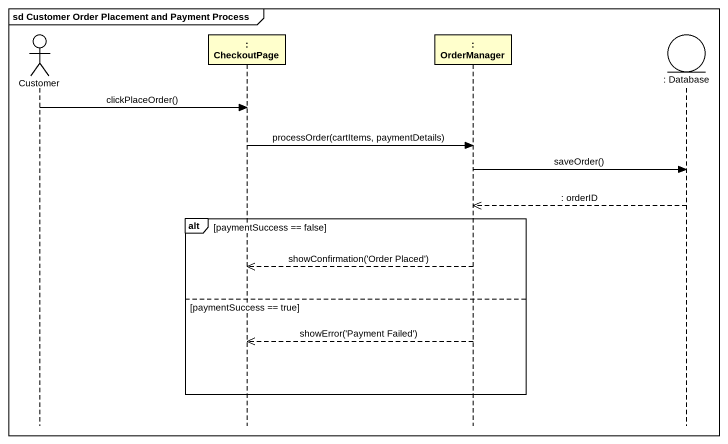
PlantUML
@startuml
mainframe sd Customer Order Placement and Payment Process
hide footbox
actor Customer
participant ": CheckoutPage" as CheckoutPage
participant ": OrderManager" as OrderManager
entity ": Database" as Database_

Customer -> CheckoutPage : clickPlaceOrder()
CheckoutPage -> OrderManager : processOrder(cartItems, paymentDetails)
OrderManager -> Database_ : saveOrder()
Database_ -->> OrderManager : : orderID
alt paymentSuccess == false
  OrderManager -->> CheckoutPage : showConfirmation('Order Placed')
else paymentSuccess == true
  OrderManager -->> CheckoutPage : showError('Payment Failed')
end
@enduml
